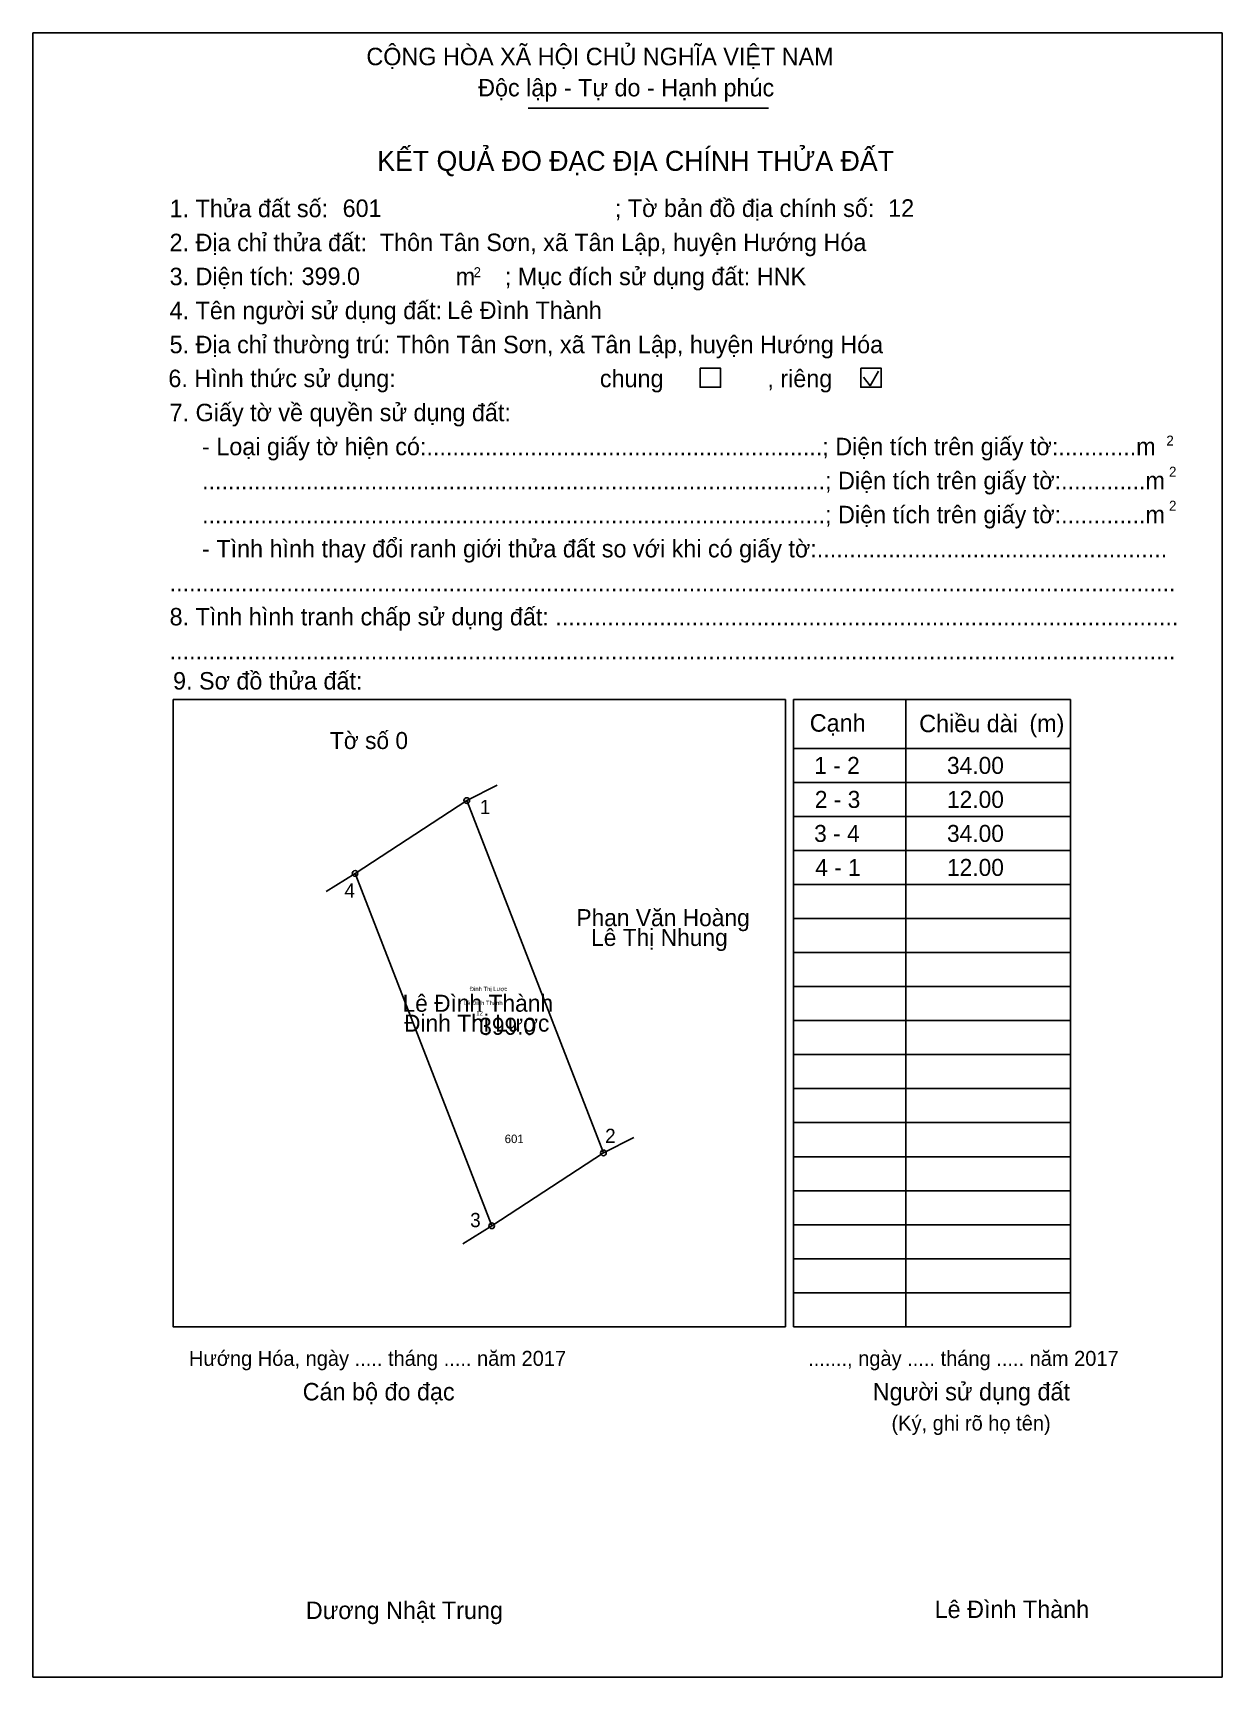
# Model space of a CAD drawing. Extents: x 548234 to 548340, y 1837794 to 1837942.
import ezdxf

# ---------------------------------------------------------------- set-up
doc = ezdxf.new("R2010")
doc.units = 0
for name, color, linetype in [('Level 1', 7, 'Continuous'), ('Level 10', 7, 'Continuous'), ('Level 11', 7, 'Continuous'), ('Level 13', 7, 'Continuous'), ('Level 15', 7, 'Continuous'), ('Level 18', 7, 'Continuous'), ('Level 2', 7, 'Continuous'), ('Level 21', 7, 'Continuous'), ('Level 27', 7, 'Continuous'), ('Level 36', 7, 'Continuous'), ('Level 48', 7, 'Continuous'), ('Level 50', 7, 'Continuous'), ('Level 52', 7, 'Continuous'), ('Level 6', 7, 'Continuous'), ('Level 9', 7, 'Continuous')]:
    doc.layers.add(name, color=color, linetype=linetype)

msp = doc.modelspace()

# ---------------------------------------------------------------- linework, layer by layer
at = {"layer": 'Level 1'}
for p, q in [((548233.5, 1837942.07), (548233.5, 1837942.07)), ((548278.04, 1837935.29), (548299.67, 1837935.29)), ((548308.82, 1837910.32), (548309.56, 1837911.64)), ((548308.21, 1837911.11), (548308.82, 1837910.32)), ((548246.11, 1837882.08), (548246.11, 1837882.08)), ((548326.83, 1837882.1), (548301.91, 1837882.1)), ((548301.91, 1837882.1), (548301.91, 1837825.66)), ((548312.03, 1837882.1), (548312.03, 1837825.66)), ((548326.83, 1837825.66), (548326.83, 1837882.1)), ((548301.91, 1837877.69), (548319.03, 1837877.69)), ((548319.03, 1837877.69), (548326.83, 1837877.69)), ((548301.91, 1837874.63), (548319.03, 1837874.63)), ((548319.03, 1837874.63), (548326.83, 1837874.63)), ((548301.91, 1837871.57), (548319.03, 1837871.57)), ((548319.03, 1837871.57), (548326.83, 1837871.57)), ((548301.91, 1837868.51), (548319.03, 1837868.51)), ((548319.03, 1837868.51), (548326.83, 1837868.51)), ((548301.91, 1837865.45), (548319.03, 1837865.45)), ((548319.03, 1837865.45), (548326.83, 1837865.45)), ((548301.91, 1837862.39), (548319.03, 1837862.39)), ((548319.03, 1837862.39), (548326.83, 1837862.39)), ((548301.91, 1837859.33), (548319.03, 1837859.33)), ((548319.03, 1837859.33), (548326.83, 1837859.33)), ((548301.91, 1837856.27), (548319.03, 1837856.27)), ((548319.03, 1837856.27), (548326.83, 1837856.27)), ((548301.91, 1837853.21), (548319.03, 1837853.21)), ((548319.03, 1837853.21), (548326.83, 1837853.21)), ((548301.91, 1837850.15), (548319.03, 1837850.15)), ((548319.03, 1837850.15), (548326.83, 1837850.15)), ((548301.91, 1837847.09), (548319.03, 1837847.09)), ((548319.03, 1837847.09), (548326.83, 1837847.09)), ((548301.91, 1837844.02), (548319.03, 1837844.02)), ((548319.03, 1837844.02), (548326.83, 1837844.02)), ((548301.91, 1837840.96), (548319.03, 1837840.96)), ((548319.03, 1837840.96), (548326.83, 1837840.96)), ((548301.91, 1837837.9), (548319.03, 1837837.9)), ((548319.03, 1837837.9), (548326.83, 1837837.9)), ((548301.91, 1837834.84), (548319.03, 1837834.84)), ((548319.03, 1837834.84), (548326.83, 1837834.84)), ((548301.91, 1837831.78), (548319.03, 1837831.78)), ((548319.03, 1837831.78), (548326.83, 1837831.78)), ((548301.91, 1837828.72), (548319.03, 1837828.72)), ((548319.03, 1837828.72), (548326.83, 1837828.72)), ((548326.83, 1837825.66), (548326.83, 1837826.21)), ((548301.19, 1837825.66), (548301.19, 1837825.66)), ((548301.91, 1837825.66), (548326.83, 1837825.66)), ((548340.47, 1837794.13), (548340.47, 1837794.13))]:
    msp.add_line(p, q, dxfattribs=at)
msp.add_lwpolyline([(548246.11, 1837882.08), (548301.19, 1837882.08), (548301.19, 1837825.66), (548246.11, 1837825.66)], close=True, dxfattribs=at)
at = {"layer": 'Level 10'}
msp.add_lwpolyline([(548262.48, 1837866.44), (548272.53, 1837873), (548284.82, 1837841.3), (548274.77, 1837834.74)], close=True, dxfattribs=at)
at = {"layer": 'Level 11'}
for centre in [(548272.53, 1837873), (548262.48, 1837866.44), (548262.48, 1837866.44), (548284.82, 1837841.3), (548274.77, 1837834.74)]:
    msp.add_circle(centre, 0.255, dxfattribs=at)
at = {"layer": 'Level 2'}
msp.add_lwpolyline([(548233.5, 1837942.07), (548340.46, 1837942.07), (548340.46, 1837794.13), (548233.5, 1837794.13)], close=True, dxfattribs=at)
at = {"layer": 'Level 27'}
for p, q in [((548272.53, 1837873), (548275.26, 1837874.39)), ((548262.48, 1837866.44), (548259.87, 1837864.83)), ((548284.82, 1837841.3), (548287.55, 1837842.69)), ((548274.77, 1837834.74), (548272.16, 1837833.13))]:
    msp.add_line(p, q, dxfattribs=at)
at = {"layer": 'Level 50'}
for points in [[(548293.52, 1837911.9), (548295.36, 1837911.9), (548295.36, 1837910.19), (548293.52, 1837910.19)], [(548307.97, 1837911.9), (548309.81, 1837911.9), (548309.81, 1837910.19), (548307.97, 1837910.19)]]:
    msp.add_lwpolyline(points, close=True, dxfattribs=at)

# ---------------------------------------------------------------- texts
at = {"layer": 'Level 1'}
for s, height, p in [('CỘNG HÒA XÃ HỘI CHỦ NGHĨA VIỆT NAM', 1.5711, (548263.5, 1837939.16)), ('Độc lập - Tự do - Hạnh phúc', 1.5711, (548273.55, 1837936.36)), ('KẾT QUẢ ĐO ĐẠC ĐỊA CHÍNH THỬA ĐẤT', 1.7958, (548264.47, 1837929.66)), ('1. Thửa đất số:', 1.5711, (548245.8, 1837925.49)), ('; Tờ bản đồ địa chính số:', 1.5711, (548285.85, 1837925.51)), ('2. Địa chỉ thửa đất:', 1.5711, (548245.8, 1837922.43)), ('3. Diện tích:', 1.5711, (548245.8, 1837919.37)), ('m', 1.57, (548271.53, 1837919.37)), ('2', 0.898, (548273.14, 1837920.09)), ('; Mục đích sử dụng đất: HNK', 1.5712, (548275.95, 1837919.37)), ('4. Tên người sử dụng đất:', 1.5711, (548245.8, 1837916.31)), ('5. Địa chỉ thường trú: Thôn Tân Sơn, xã Tân Lập, huyện Hướng Hóa', 1.5712, (548245.8, 1837913.25)), ('chung                , riêng', 1.5711, (548284.5, 1837910.19)), ('7. Giấy tờ về quyền sử dụng đất:', 1.5711, (548245.8, 1837907.13)), ('     - Loại giấy tờ hiện có:.............................................................; Diện tích trên giấy tờ:............m', 1.57112, (548245.8, 1837904.07)), ('2', 0.898, (548335.45, 1837904.94)), ('     ................................................................................................; Diện tích trên giấy tờ:.............m', 1.57112, (548245.8, 1837901.01)), ('2', 0.898, (548335.69, 1837902.14)), ('2', 0.898, (548335.69, 1837899.08)), ('     ................................................................................................; Diện tích trên giấy tờ:.............m', 1.57112, (548245.8, 1837897.95)), ('     - Tình hình thay đổi ranh giới thửa đất so với khi có giấy tờ:......................................................', 1.57112, (548245.8, 1837894.88)), ('...........................................................................................................................................................', 1.57112, (548245.8, 1837891.82)), ('8. Tình hình tranh chấp sử dụng đất: ................................................................................................', 1.57112, (548245.8, 1837888.76)), ('...........................................................................................................................................................', 1.57112, (548245.8, 1837885.7)), ('9. Sơ đồ thửa đất:', 1.5711, (548246.11, 1837882.99)), ('Cạnh', 1.571, (548303.38, 1837879.2)), ('Chiều dài', 1.571, (548313.22, 1837879.15)), ('(m)', 1.571, (548323.13, 1837879.17)), ('Hướng Hóa, ngày ..... tháng ..... năm 2017', 1.3468, (548247.54, 1837822.14)), ('......., ngày ..... tháng ..... năm 2017', 1.3468, (548303.23, 1837822.14)), ('Cán bộ đo đạc', 1.5712, (548257.77, 1837819.03)), ('Người sử dụng đất', 1.5711, (548309.04, 1837819.03)), ('(Ký, ghi rõ họ tên)', 1.3468, (548310.73, 1837816.32)), ('Dương Nhật Trung', 1.5712, (548258.05, 1837799.36))]:
    msp.add_text(s, height=height, dxfattribs=at).set_placement(p)
at = {"layer": 'Level 13'}
for s, height, p in [('Lê Đình Thành', 1.5304, (548266.75, 1837854)), ('Lê Đình Thành', 0.3826, (548272.26, 1837854.6)), ('Đinh Thị Lược', 1.5304, (548266.89, 1837852.21)), ('.', 1.53, (548272.94, 1837853.1)), ('399.0', 1.53, (548273.65, 1837851.93))]:
    msp.add_text(s, height=height, dxfattribs=at).set_placement(p)
at = {"layer": 'Level 15'}
msp.add_text('Đinh Thị Lược', height=0.3826, dxfattribs=at).set_placement((548272.8, 1837855.86))
at = {"layer": 'Level 18'}
msp.add_text('12', height=0.383, dxfattribs=at).set_placement((548273.39, 1837853.68))
at = {"layer": 'Level 21'}
msp.add_text('601', height=0.765, dxfattribs=at).set_placement((548275.94, 1837842.18))
at = {"layer": 'Level 36'}
for s, height, p in [('Tờ số 0', 1.53, (548260.22, 1837877.64)), ('Phan Văn Hoàng', 1.5304, (548282.39, 1837861.7)), ('Lê Thị Nhung', 1.5304, (548283.71, 1837859.92))]:
    msp.add_text(s, height=height, dxfattribs=at).set_placement(p)
at = {"layer": 'Level 48'}
msp.add_text('6. Hình thức sử dụng:', height=1.5712, dxfattribs=at).set_placement((548245.69, 1837910.2))
at = {"layer": 'Level 52'}
for s, p in [('1 - 2', (548303.78, 1837875.4)), ('34.00', (548315.72, 1837875.4)), ('2 - 3', (548303.83, 1837872.34)), ('12.00', (548315.72, 1837872.34)), ('3 - 4', (548303.77, 1837869.28)), ('34.00', (548315.72, 1837869.28)), ('4 - 1', (548303.87, 1837866.22)), ('12.00', (548315.72, 1837866.22))]:
    msp.add_text(s, height=1.53, dxfattribs=at).set_placement(p)
at = {"layer": 'Level 6'}
for s, height, p in [('601', 1.571, (548261.36, 1837925.51)), ('12', 1.571, (548310.43, 1837925.53)), ('Thôn Tân Sơn, xã Tân Lập, huyện Hướng Hóa', 1.5712, (548264.71, 1837922.44)), ('399.0', 1.571, (548257.67, 1837919.39)), ('Lê Đình Thành', 1.5712, (548270.77, 1837916.33)), ('Lê Đình Thành', 1.5712, (548314.61, 1837799.45))]:
    msp.add_text(s, height=height, dxfattribs=at).set_placement(p)
at = {"layer": 'Level 9'}
for s, p in [('1', (548273.7, 1837871.78)), ('4', (548261.52, 1837864.26)), ('2', (548284.97, 1837842.19)), ('3', (548272.83, 1837834.62))]:
    msp.add_text(s, height=1.28, dxfattribs=at).set_placement(p)

doc.saveas('drawing.dxf')
